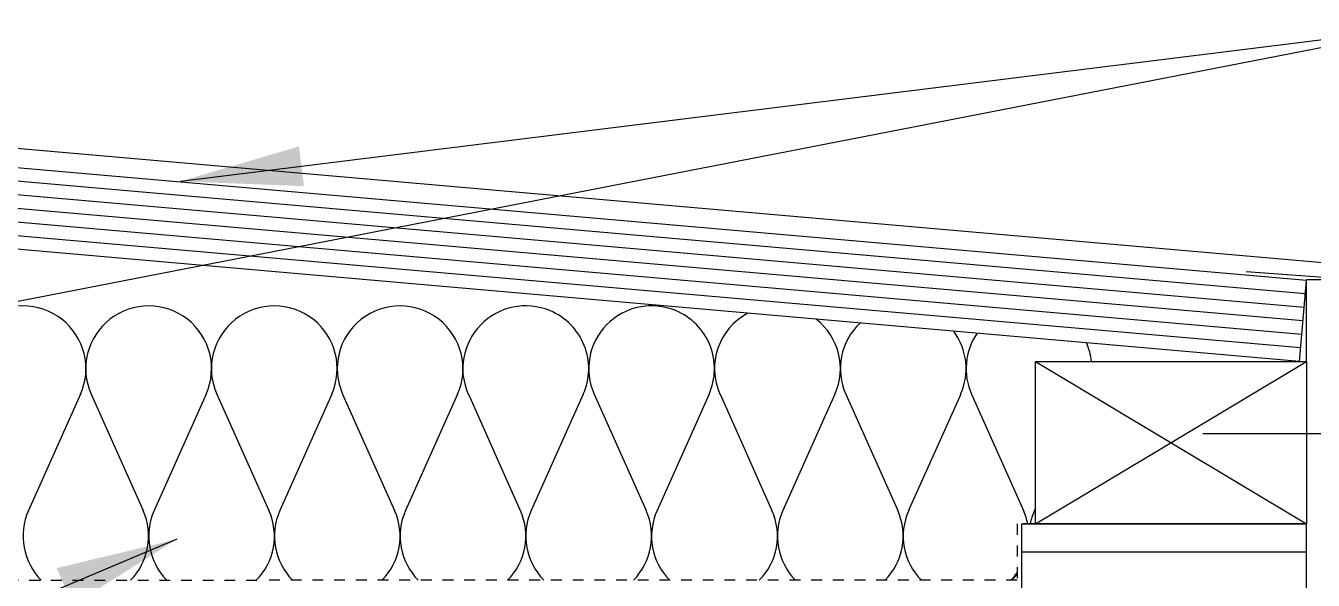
# Model space of a CAD drawing. Header units: inches. Extents: x 240.6 to 292.4, y 49.6 to 123.5.
# Drawn here: x 261.98 to 273.85, y 117.12 to 122.24 of the extents above; entities that cross this region are included whole.
import ezdxf

# ---------------------------------------------------------------- set-up
doc = ezdxf.new("R2010")
doc.units = ezdxf.units.IN
doc.header["$LTSCALE"] = 0.5
doc.header["$MEASUREMENT"] = 0
doc.linetypes.add('DASHED2', pattern=[0.375, 0.25, -0.125])
for name, color, linetype in [('HATCH', 12, 'Continuous'), ('line25', 2, 'Continuous'), ('LINE50', 5, 'Continuous'), ('LINE9', 9, 'Continuous'), ('TEXT', 4, 'Continuous')]:
    doc.layers.add(name, color=color, linetype=linetype)
doc.styles.add('DIM', font='romans.shx', dxfattribs={"width": 0.7})
doc.dimstyles.new('ext_12', dxfattribs={"dimscale": 12, "dimtxt": 0.09375, "dimasz": 0.09375, "dimexe": 0.09375, "dimexo": 0.0625, "dimgap": 0.0625, "dimtad": 1, "dimdec": 1, "dimzin": 3, "dimdsep": 46, "dimlunit": 4, "dimtxsty": 'DIM', "dimcen": 0.09, "dimdle": 0.09375, "dimclrt": 4, "dimadec": 0, "dimazin": 0, "dimtfac": 1, "dimtdec": 1, "dimtmove": 2, "dimatfit": 3, "dimfxl": 1, "dimfrac": 2, "dimtolj": 1, "dimtzin": 0, "dimarcsym": 0})

msp = doc.modelspace()

# ---------------------------------------------------------------- hatches: boundary and pattern name
at = {"layer": 'HATCH'}
h = msp.add_hatch(dxfattribs=at)
h.set_pattern_fill('INSUL', color=256, scale=7, style=0)
h.set_pattern_definition([(180, (3197.3282, -297.3672), (0, 2.625), []), (180, (3197.3282, -296.4922), (0, 2.625), [0.875, -0.875]), (180, (3197.3282, -295.6172), (0, 2.625), [0.875, -0.875])])
h.paths.add_polyline_path([(271.167, 109.017), (273.792, 109.017), (273.792, 117.642), (273.354, 117.642), (273.354, 118.142), (271.854, 118.142), (271.854, 117.642), (271.167, 117.642)])

# ---------------------------------------------------------------- linework, layer by layer
for p, q in [((274.873, 119.971), (256.354, 121.591)), ((273.78, 119.765), (256.642, 121.264)), ((273.769, 119.64), (256.631, 121.14)), ((273.759, 119.516), (256.62, 121.015)), ((273.748, 119.391), (256.609, 120.891)), ((273.737, 119.267), (256.598, 120.766)), ((274.542, 119.876), (273.235, 119.968)), ((271.292, 117.642), (273.792, 119.142)), ((271.292, 119.142), (273.792, 117.642)), ((262.482, 118.839), (262.003, 117.765)), ((262.582, 118.839), (263.062, 117.766)), ((263.641, 118.839), (263.163, 117.765)), ((263.742, 118.839), (264.221, 117.766)), ((264.801, 118.839), (264.322, 117.765)), ((264.901, 118.839), (265.381, 117.766)), ((265.96, 118.839), (265.481, 117.765)), ((266.061, 118.839), (266.54, 117.766)), ((267.12, 118.839), (266.641, 117.766)), ((267.221, 118.839), (267.701, 117.766)), ((268.281, 118.839), (267.801, 117.766)), ((268.382, 118.839), (268.861, 117.766)), ((269.441, 118.839), (268.962, 117.766)), ((269.542, 118.839), (270.021, 117.766)), ((270.602, 118.839), (270.122, 117.766)), ((270.702, 118.839), (271.182, 117.766)), ((271.292, 117.786), (271.283, 117.766))]:
    msp.add_line(p, q, dxfattribs=at)
at = {"layer": 'HATCH', "color": 6, "linetype": 'DASHED2', "ltscale": 0.5}
for points in [[(257.854, 117.642), (259.211, 117.642), (259.211, 117.121), (264.167, 117.121)], [(272.479, 117.642), (271.123, 117.642), (271.123, 117.121), (264.167, 117.121)]]:
    msp.add_lwpolyline(points, dxfattribs=at)
at = {"layer": 'HATCH'}
for centre, start, end in [((261.953, 119.075), 335.9664, 204.0694), ((263.112, 119.075), 335.9664, 204.0694), ((264.271, 119.075), 335.9664, 204.0694), ((265.431, 119.075), 335.9664, 204.0694), ((266.59, 119.075), 67.4688, 204.0604), ((266.591, 119.075), 335.9306, 67.521), ((267.751, 119.075), 67.4688, 204.0604), ((267.751, 119.075), 335.9306, 67.521), ((268.911, 119.075), 118.0068, 204.0604), ((268.912, 119.075), 335.9306, 52.0177), ((270.072, 119.075), 133.3751, 204.0604), ((270.072, 119.075), 335.9306, 36.6377), ((271.232, 119.075), 145.6676, 204.0604), ((271.233, 119.075), 6.6407, 24.3392), ((262.533, 117.529), 155.9664, 224.6851), ((262.532, 117.529), 315.3149, 24.0694), ((263.692, 117.529), 155.9664, 224.6851), ((263.692, 117.529), 315.3149, 24.0694), ((264.852, 117.529), 155.9664, 224.6851), ((264.851, 117.529), 315.3149, 24.0694), ((266.011, 117.529), 155.9664, 224.6851), ((266.011, 117.529), 315.3149, 24.0694), ((267.17, 117.529), 155.9306, 224.6851), ((267.171, 117.529), 315.3149, 24.0694), ((268.331, 117.529), 155.9306, 224.6851), ((268.332, 117.529), 315.3149, 24.0694), ((269.491, 117.529), 155.9306, 224.6851), ((269.492, 117.529), 315.3149, 24.0694), ((270.652, 117.529), 155.9306, 224.6851), ((270.652, 117.529), 11.2585, 24.0694), ((271.812, 117.529), 155.9306, 168.7415), ((270.652, 117.529), 315.3149, 324.1791), ((270.662, 117.53), 315.3149, 322.578)]:
    msp.add_arc(centre, 0.58, start, end, dxfattribs=at)
at = {"layer": 'line25'}
for p, q in [((273.791, 119.889), (256.653, 121.389)), ((273.726, 119.142), (256.542, 120.646)), ((273.726, 119.142), (273.791, 119.889)), ((273.792, 119.142), (273.792, 119.894)), ((274.292, 119.894), (273.792, 119.894)), ((271.167, 109.017), (271.167, 117.642))]:
    msp.add_line(p, q, dxfattribs=at)
msp.add_lwpolyline([(273.792, 119.142), (273.792, 117.642), (271.292, 117.642), (271.292, 119.142)], close=True, dxfattribs=at)
at = {"layer": 'LINE50'}
for p in [(271.167, 117.642), (273.792, 109.017)]:
    msp.add_line(p, (273.792, 117.642), dxfattribs=at)
at = {"layer": 'LINE9'}
msp.add_line((274.682, 118.472), (272.836, 118.472), dxfattribs=at)

# ---------------------------------------------------------------- leaders
at = {"layer": 'TEXT'}
for points, override in [([(259.042, 119.142), (274.961, 122.241)], {"dimgap": 0.0625, "dimtad": 0}), ([(263.405, 120.805), (274.961, 122.241), (280.049, 122.241)], {"dimgap": 0.0625, "dimtad": 0}), ([(263.373, 117.5), (255.938, 114.37), (251.698, 114.37)], {"dimtad": 0})]:
    msp.add_leader(points, dimstyle='ext_12', override=override, dxfattribs=at)

doc.saveas('drawing.dxf')
